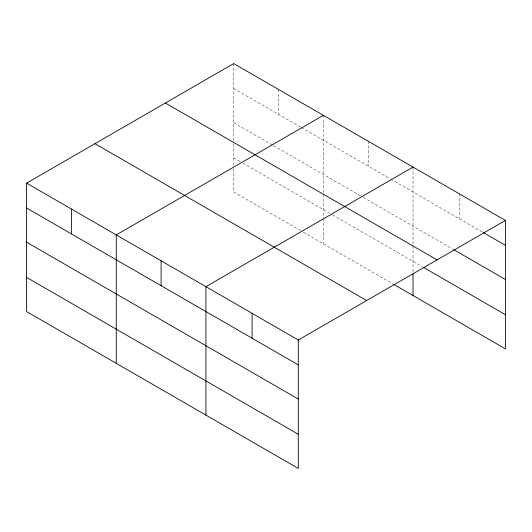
<?xml version="1.0" encoding="UTF-8"?>
<svg xmlns="http://www.w3.org/2000/svg" width="532" height="532" viewBox="0 0 532 532"><rect width="100%" height="100%" fill="white"/><g stroke="black" fill="none" stroke-linecap="round" stroke-linejoin="round"><path stroke-width="0.4" stroke-dasharray="2.66 2" d="M233.708 88.465L300.6 127.082M301.312 127.494L390.255 178.845M390.967 179.257L482.664 232.191M233.708 122.633L272.843 145.223M273.554 145.635L362.505 196.986M363.216 197.399L453.53 249.541M233.708 157.831L240.112 161.529M242.958 163.171L329.774 213.292M332.62 214.935L422.262 266.692M300.6 230.615L233.708 191.999L233.708 166.782M303.446 232.265L393.101 284.028M459.216 193.761L459.216 218.659M413.025 167.095L413.025 244.986M413.025 245.804L413.025 272.75M368.197 141.213L368.197 166.11M323.37 115.331L323.37 193.222M323.37 194.04L323.37 217.734M323.37 218.546L323.37 243.762M278.542 89.449L278.542 114.347M233.708 63.567L233.708 140.641M233.708 143.919L233.708 165.971"/><path stroke-width="0.8" d="M298.292 399.067L298.292 340.001L26.6 183.141L26.6 311.572L298.292 468.433L298.292 399.067L26.6 242.206M393.813 284.434L505.4 348.859L505.4 220.428L233.708 63.567L26.6 183.141M323.37 115.331L116.255 234.905L116.255 363.336M413.025 167.095L205.917 286.668L205.917 415.1M298.292 340.001L505.4 220.428M483.375 232.604L505.4 245.325M454.242 249.954L505.4 279.486M165.366 103.028L437.051 259.882M423.685 267.516L505.4 314.691M94.949 143.68L366.634 300.54M26.6 208.039L298.292 364.899M26.6 277.405L298.292 434.265M413.025 273.561L413.025 295.526M252.102 313.335L252.102 338.232M161.09 260.786L161.09 285.684M71.428 209.023L71.428 233.92"/></g></svg>
